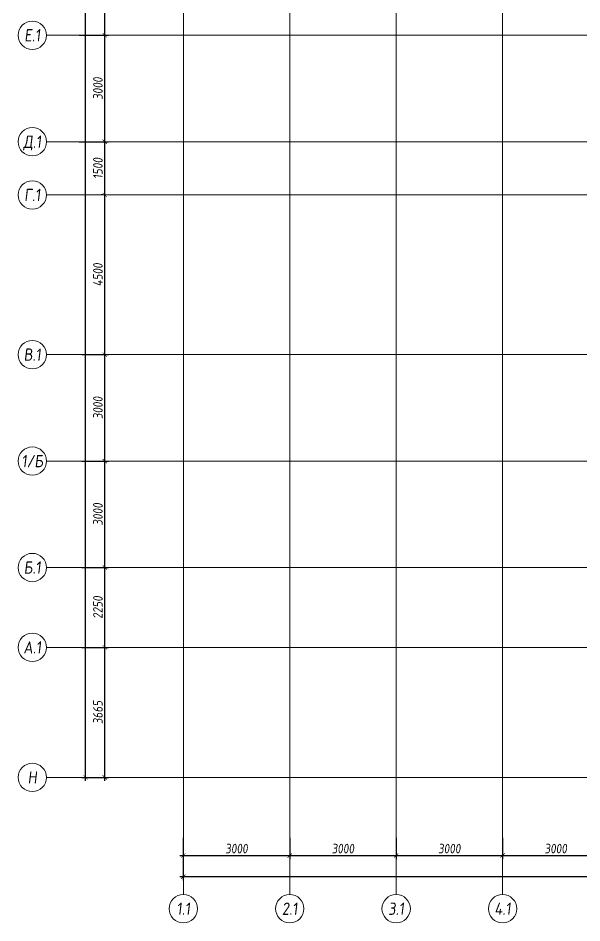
# Model space of a CAD drawing. Header units: millimetres. Extents: x -233751 to 529254, y -907864 to 285890.
# Drawn here: x -87953 to -72059, y -121415 to -95915 of the extents above; entities that cross this region are included whole.
import ezdxf
from ezdxf.enums import TextEntityAlignment as Align

# ---------------------------------------------------------------- set-up
doc = ezdxf.new("R2010")
doc.units = ezdxf.units.MM
doc.linetypes.add('осевая', pattern=[2, 1.25, -0.25, 0.25, -0.25])
doc.layers.get('0').update_dxf_attribs({"lineweight": 30})
doc.layers.get('Defpoints').update_dxf_attribs({"lineweight": 0})
doc.layers.add('КР_Оси', color=7, linetype='Continuous', lineweight=5)
doc.styles.add('ISOCPEUR', font='isocpeur.ttf', dxfattribs={"width": 0.85, "oblique": 7})
doc.dimstyles.new('R_100', dxfattribs={"dimtxt": 270, "dimasz": 120, "dimexe": 100, "dimexo": 100, "dimgap": 60, "dimtad": 1, "dimdec": 0, "dimrnd": 5, "dimzin": 0, "dimdsep": 46, "dimtxsty": 'ISOCPEUR', "dimblk": 'ARCHTICK', "dimcen": 0, "dimdle": 100, "dimclrd": 256, "dimclre": 256, "dimclrt": 256, "dimadec": 0, "dimazin": 0, "dimtfac": 2, "dimtdec": 0, "dimtmove": 0, "dimatfit": 3, "dimfxl": 1, "dimtvp": 3, "dimtfill": 1, "dimtolj": 1, "dimtzin": 0, "dimarcsym": 0})

# ---------------------------------------------------------------- blocks, each defined once
blk = doc.blocks.new('*U2142')
at = {"color": 0, "linetype": 'Continuous', "lineweight": -2}
blk.add_line((-35117, 0), (-35617, 0), dxfattribs=at)
at = {"color": 0, "linetype": 'ByBlock', "lineweight": -2, "ltscale": 10}
blk.add_line((0, 0), (-35117, 0), dxfattribs=at)
at = {"color": 0, "linetype": 'Continuous', "lineweight": -2}
blk.add_circle((-36017, 0), 400, dxfattribs=at)
at = {"color": 0, "linetype": 'Continuous', "lineweight": -2, "style": 'ISOCPEUR', "oblique": 7, "width": 0.856383}
blk.add_text('Н', height=347, dxfattribs=at).set_placement((-36017, 0), align=Align.MIDDLE_CENTER)
blk = doc.blocks.new('*U2143')
at = {"color": 0, "linetype": 'Continuous', "lineweight": -2}
blk.add_line((-35117, 0), (-35617, 0), dxfattribs=at)
at = {"color": 0, "linetype": 'ByBlock', "lineweight": -2, "ltscale": 10}
blk.add_line((0, 0), (-35117, 0), dxfattribs=at)
at = {"color": 0, "linetype": 'Continuous', "lineweight": -2}
blk.add_circle((-36017, 0), 400, dxfattribs=at)
at = {"color": 0, "linetype": 'Continuous', "lineweight": -2, "style": 'ISOCPEUR', "oblique": 7, "width": 0.856383}
blk.add_text('А.1', height=347.4, dxfattribs=at).set_placement((-36017, 0), align=Align.MIDDLE_CENTER)
blk = doc.blocks.new('*U2144')
at = {"color": 0, "linetype": 'Continuous', "lineweight": -2}
blk.add_line((-35117, 0), (-35617, 0), dxfattribs=at)
at = {"color": 0, "linetype": 'ByBlock', "lineweight": -2, "ltscale": 10}
blk.add_line((0, 0), (-35117, 0), dxfattribs=at)
at = {"color": 0, "linetype": 'Continuous', "lineweight": -2}
blk.add_circle((-36017, 0), 400, dxfattribs=at)
at = {"color": 0, "linetype": 'Continuous', "lineweight": -2, "style": 'ISOCPEUR', "oblique": 7, "width": 0.856383}
blk.add_text('Б.1', height=347.4, dxfattribs=at).set_placement((-36017, 0), align=Align.MIDDLE_CENTER)
blk = doc.blocks.new('*U2145')
at = {"color": 0, "linetype": 'Continuous', "lineweight": -2}
blk.add_line((-35117, 0), (-35617, 0), dxfattribs=at)
at = {"color": 0, "linetype": 'ByBlock', "lineweight": -2, "ltscale": 10}
blk.add_line((0, 0), (-35117, 0), dxfattribs=at)
at = {"color": 0, "linetype": 'Continuous', "lineweight": -2}
blk.add_circle((-36017, 0), 400, dxfattribs=at)
at = {"color": 0, "linetype": 'Continuous', "lineweight": -2, "style": 'ISOCPEUR', "oblique": 7, "width": 0.856383}
blk.add_text('1/Б', height=347.4, dxfattribs=at).set_placement((-36017, 0), align=Align.MIDDLE_CENTER)
blk = doc.blocks.new('*U2146')
at = {"color": 0, "linetype": 'Continuous', "lineweight": -2}
blk.add_line((-35117, 0), (-35617, 0), dxfattribs=at)
at = {"color": 0, "linetype": 'ByBlock', "lineweight": -2, "ltscale": 10}
blk.add_line((0, 0), (-35117, 0), dxfattribs=at)
at = {"color": 0, "linetype": 'Continuous', "lineweight": -2}
blk.add_circle((-36017, 0), 400, dxfattribs=at)
at = {"color": 0, "linetype": 'Continuous', "lineweight": -2, "style": 'ISOCPEUR', "oblique": 7, "width": 0.856383}
blk.add_text('В.1', height=347.4, dxfattribs=at).set_placement((-36017, 0), align=Align.MIDDLE_CENTER)
blk = doc.blocks.new('_ArchTick')
at = {"color": 0, "linetype": 'ByBlock', "const_width": 0.15}
blk.add_lwpolyline([(-0.5, -0.5), (0.5, 0.5)], dxfattribs=at)
blk = doc.blocks.new('*D811')
at = {"layer": 'Defpoints', "color": 0, "transparency": 16777216}
for p in [(-86258, -113649), (-85508, -113649), (-86258, -117314)]:
    blk.add_point(p, dxfattribs=at)
at = {"layer": 'КР_Оси', "lineweight": -2, "transparency": 16777216}
for p, q in [((-86158, -113649), (-85408, -113649)), ((-85508, -117414), (-85508, -113549)), ((-86158, -117314), (-85408, -117314))]:
    blk.add_line(p, q, dxfattribs=at)
at = {"layer": 'КР_Оси', "lineweight": -2, "transparency": 16777216, "xscale": 120, "yscale": 120, "zscale": 120}
for p, rotation in [((-85508, -113649), 90), ((-85508, -117314), 270)]:
    blk.add_blockref('_ArchTick', p, dxfattribs=dict(at, rotation=rotation))
at = {"layer": 'КР_Оси', "transparency": 16777216, "insert": (-85703, -115482), "char_height": 270, "attachment_point": 5, "rotation": 90, "style": 'ISOCPEUR', "bg_fill": 3, "box_fill_scale": 1.1, "bg_fill_color": 256, "bg_fill_true_color": 13158600, "bg_fill_transparency": 0}
blk.add_mtext('\\A1;3665', dxfattribs=at)
blk = doc.blocks.new('*D812')
at = {"layer": 'Defpoints', "color": 0, "transparency": 16777216}
for p in [(-86258, -111399), (-85508, -111399), (-86258, -113649)]:
    blk.add_point(p, dxfattribs=at)
at = {"layer": 'КР_Оси', "lineweight": -2, "transparency": 16777216}
for p, q in [((-86158, -111399), (-85408, -111399)), ((-85508, -113749), (-85508, -111299)), ((-86158, -113649), (-85408, -113649))]:
    blk.add_line(p, q, dxfattribs=at)
at = {"layer": 'КР_Оси', "lineweight": -2, "transparency": 16777216, "xscale": 120, "yscale": 120, "zscale": 120}
for p, rotation in [((-85508, -111399), 90), ((-85508, -113649), 270)]:
    blk.add_blockref('_ArchTick', p, dxfattribs=dict(at, rotation=rotation))
at = {"layer": 'КР_Оси', "transparency": 16777216, "insert": (-85703, -112524), "char_height": 270, "attachment_point": 5, "rotation": 90, "style": 'ISOCPEUR', "bg_fill": 3, "box_fill_scale": 1.1, "bg_fill_color": 256, "bg_fill_true_color": 13158600, "bg_fill_transparency": 0}
blk.add_mtext('\\A1;2250', dxfattribs=at)
blk = doc.blocks.new('*D813')
at = {"layer": 'Defpoints', "color": 0, "transparency": 16777216}
for p in [(-86258, -108399), (-85508, -108399), (-86258, -111399)]:
    blk.add_point(p, dxfattribs=at)
at = {"layer": 'КР_Оси', "lineweight": -2, "transparency": 16777216}
for p, q in [((-85508, -111499), (-85508, -108299)), ((-86158, -108399), (-85408, -108399)), ((-86158, -111399), (-85408, -111399))]:
    blk.add_line(p, q, dxfattribs=at)
at = {"layer": 'КР_Оси', "lineweight": -2, "transparency": 16777216, "xscale": 120, "yscale": 120, "zscale": 120}
for p, rotation in [((-85508, -108399), 90), ((-85508, -111399), 270)]:
    blk.add_blockref('_ArchTick', p, dxfattribs=dict(at, rotation=rotation))
at = {"layer": 'КР_Оси', "transparency": 16777216, "insert": (-85703, -109899), "char_height": 270, "attachment_point": 5, "rotation": 90, "style": 'ISOCPEUR', "bg_fill": 3, "box_fill_scale": 1.1, "bg_fill_color": 256, "bg_fill_true_color": 13158600, "bg_fill_transparency": 0}
blk.add_mtext('\\A1;3000', dxfattribs=at)
blk = doc.blocks.new('*D814')
at = {"layer": 'Defpoints', "color": 0, "transparency": 16777216}
for p in [(-86258, -105399), (-85508, -105399), (-86258, -108399)]:
    blk.add_point(p, dxfattribs=at)
at = {"layer": 'КР_Оси', "lineweight": -2, "transparency": 16777216}
for p, q in [((-85508, -108499), (-85508, -105299)), ((-86158, -105399), (-85408, -105399)), ((-86158, -108399), (-85408, -108399))]:
    blk.add_line(p, q, dxfattribs=at)
at = {"layer": 'КР_Оси', "lineweight": -2, "transparency": 16777216, "xscale": 120, "yscale": 120, "zscale": 120}
for p, rotation in [((-85508, -105399), 90), ((-85508, -108399), 270)]:
    blk.add_blockref('_ArchTick', p, dxfattribs=dict(at, rotation=rotation))
at = {"layer": 'КР_Оси', "transparency": 16777216, "insert": (-85703, -106899), "char_height": 270, "attachment_point": 5, "rotation": 90, "style": 'ISOCPEUR', "bg_fill": 3, "box_fill_scale": 1.1, "bg_fill_color": 256, "bg_fill_true_color": 13158600, "bg_fill_transparency": 0}
blk.add_mtext('\\A1;3000', dxfattribs=at)
blk = doc.blocks.new('*U2147')
at = {"color": 0, "linetype": 'Continuous', "lineweight": -2}
blk.add_line((-35117, 0), (-35617, 0), dxfattribs=at)
at = {"color": 0, "linetype": 'ByBlock', "lineweight": -2, "ltscale": 10}
blk.add_line((0, 0), (-35117, 0), dxfattribs=at)
at = {"color": 0, "linetype": 'Continuous', "lineweight": -2}
blk.add_circle((-36017, 0), 400, dxfattribs=at)
at = {"color": 0, "linetype": 'Continuous', "lineweight": -2, "style": 'ISOCPEUR', "oblique": 7, "width": 0.856383}
blk.add_text('Г.1', height=347.4, dxfattribs=at).set_placement((-36017, 0), align=Align.MIDDLE_CENTER)
blk = doc.blocks.new('*U2148')
at = {"color": 0, "linetype": 'Continuous', "lineweight": -2}
blk.add_line((-35117, 0), (-35617, 0), dxfattribs=at)
at = {"color": 0, "linetype": 'ByBlock', "lineweight": -2, "ltscale": 10}
blk.add_line((0, 0), (-35117, 0), dxfattribs=at)
at = {"color": 0, "linetype": 'Continuous', "lineweight": -2}
blk.add_circle((-36017, 0), 400, dxfattribs=at)
at = {"color": 0, "linetype": 'Continuous', "lineweight": -2, "style": 'ISOCPEUR', "oblique": 7, "width": 0.856383}
blk.add_text('Д.1', height=347.4, dxfattribs=at).set_placement((-36017, 0), align=Align.MIDDLE_CENTER)
blk = doc.blocks.new('*U2149')
at = {"color": 0, "linetype": 'Continuous', "lineweight": -2}
blk.add_line((-35117, 0), (-35617, 0), dxfattribs=at)
at = {"color": 0, "linetype": 'ByBlock', "lineweight": -2, "ltscale": 10}
blk.add_line((0, 0), (-35117, 0), dxfattribs=at)
at = {"color": 0, "linetype": 'Continuous', "lineweight": -2}
blk.add_circle((-36017, 0), 400, dxfattribs=at)
at = {"color": 0, "linetype": 'Continuous', "lineweight": -2, "style": 'ISOCPEUR', "oblique": 7, "width": 0.856383}
blk.add_text('Е.1', height=347.4, dxfattribs=at).set_placement((-36017, 0), align=Align.MIDDLE_CENTER)
blk = doc.blocks.new('*U2157')
at = {"color": 0, "linetype": 'ByBlock', "lineweight": -2, "ltscale": 10}
blk.add_line((0, 0), (0, -53278), dxfattribs=at)
at = {"color": 0, "linetype": 'Continuous', "lineweight": -2}
for p, q in [((0, -53278), (0, -54478)), ((0, -54478), (0, -54978))]:
    blk.add_line(p, q, dxfattribs=at)
blk.add_circle((0, -55378), 400, dxfattribs=at)
at = {"color": 0, "linetype": 'Continuous', "lineweight": -2, "style": 'ISOCPEUR', "oblique": 7, "width": 0.856383}
blk.add_text('1.1', height=347.4, dxfattribs=at).set_placement((0, -55378), align=Align.MIDDLE_CENTER)
blk = doc.blocks.new('*U2158')
at = {"color": 0, "linetype": 'ByBlock', "lineweight": -2, "ltscale": 10}
blk.add_line((0, 0), (0, -53278), dxfattribs=at)
at = {"color": 0, "linetype": 'Continuous', "lineweight": -2}
for p, q in [((0, -53278), (0, -54478)), ((0, -54478), (0, -54978))]:
    blk.add_line(p, q, dxfattribs=at)
blk.add_circle((0, -55378), 400, dxfattribs=at)
at = {"color": 0, "linetype": 'Continuous', "lineweight": -2, "style": 'ISOCPEUR', "oblique": 7, "width": 0.856383}
blk.add_text('2.1', height=347.4, dxfattribs=at).set_placement((0, -55378), align=Align.MIDDLE_CENTER)
blk = doc.blocks.new('*U2159')
at = {"color": 0, "linetype": 'ByBlock', "lineweight": -2, "ltscale": 10}
blk.add_line((0, 0), (0, -53278), dxfattribs=at)
at = {"color": 0, "linetype": 'Continuous', "lineweight": -2}
for p, q in [((0, -53278), (0, -54478)), ((0, -54478), (0, -54978))]:
    blk.add_line(p, q, dxfattribs=at)
blk.add_circle((0, -55378), 400, dxfattribs=at)
at = {"color": 0, "linetype": 'Continuous', "lineweight": -2, "style": 'ISOCPEUR', "oblique": 7, "width": 0.856383}
blk.add_text('3.1', height=347.4, dxfattribs=at).set_placement((0, -55378), align=Align.MIDDLE_CENTER)
blk = doc.blocks.new('*U2160')
at = {"color": 0, "linetype": 'ByBlock', "lineweight": -2, "ltscale": 10}
blk.add_line((0, 0), (0, -53278), dxfattribs=at)
at = {"color": 0, "linetype": 'Continuous', "lineweight": -2}
for p, q in [((0, -53278), (0, -54478)), ((0, -54478), (0, -54978))]:
    blk.add_line(p, q, dxfattribs=at)
blk.add_circle((0, -55378), 400, dxfattribs=at)
at = {"color": 0, "linetype": 'Continuous', "lineweight": -2, "style": 'ISOCPEUR', "oblique": 7, "width": 0.856383}
blk.add_text('4.1', height=347.4, dxfattribs=at).set_placement((0, -55378), align=Align.MIDDLE_CENTER)
blk = doc.blocks.new('*D815')
at = {"layer": 'Defpoints', "color": 0, "transparency": 16777216}
for p in [(-85508, -100899), (-85476, -100899), (-86258, -105399)]:
    blk.add_point(p, dxfattribs=at)
at = {"layer": 'КР_Оси', "lineweight": -2, "transparency": 16777216}
for p, q in [((-85576, -100899), (-85608, -100899)), ((-85508, -105499), (-85508, -100799)), ((-86158, -105399), (-85408, -105399))]:
    blk.add_line(p, q, dxfattribs=at)
at = {"layer": 'КР_Оси', "lineweight": -2, "transparency": 16777216, "xscale": 120, "yscale": 120, "zscale": 120}
for p, rotation in [((-85508, -100899), 90), ((-85508, -105399), 270)]:
    blk.add_blockref('_ArchTick', p, dxfattribs=dict(at, rotation=rotation))
at = {"layer": 'КР_Оси', "transparency": 16777216, "insert": (-85703, -103149), "char_height": 270, "attachment_point": 5, "rotation": 90, "style": 'ISOCPEUR', "bg_fill": 3, "box_fill_scale": 1.1, "bg_fill_color": 256, "bg_fill_true_color": 13158600, "bg_fill_transparency": 0}
blk.add_mtext('\\A1;4500', dxfattribs=at)
blk = doc.blocks.new('*D816')
at = {"layer": 'Defpoints', "color": 0, "transparency": 16777216}
for p in [(-86328, -99399), (-85508, -99399), (-85476, -100899)]:
    blk.add_point(p, dxfattribs=at)
at = {"layer": 'КР_Оси', "lineweight": -2, "transparency": 16777216}
for p, q in [((-86228, -99399), (-85408, -99399)), ((-85508, -100999), (-85508, -99299)), ((-85576, -100899), (-85608, -100899))]:
    blk.add_line(p, q, dxfattribs=at)
at = {"layer": 'КР_Оси', "lineweight": -2, "transparency": 16777216, "xscale": 120, "yscale": 120, "zscale": 120}
for p, rotation in [((-85508, -99399), 90), ((-85508, -100899), 270)]:
    blk.add_blockref('_ArchTick', p, dxfattribs=dict(at, rotation=rotation))
at = {"layer": 'КР_Оси', "transparency": 16777216, "insert": (-85703, -100149), "char_height": 270, "attachment_point": 5, "rotation": 90, "style": 'ISOCPEUR', "bg_fill": 3, "box_fill_scale": 1.1, "bg_fill_color": 256, "bg_fill_true_color": 13158600, "bg_fill_transparency": 0}
blk.add_mtext('\\A1;1500', dxfattribs=at)
blk = doc.blocks.new('*D817')
at = {"layer": 'Defpoints', "color": 0, "transparency": 16777216}
for p in [(-86328, -96399), (-85508, -96399), (-86328, -99399)]:
    blk.add_point(p, dxfattribs=at)
at = {"layer": 'КР_Оси', "lineweight": -2, "transparency": 16777216}
for p, q in [((-85508, -99499), (-85508, -96299)), ((-86228, -96399), (-85408, -96399)), ((-86228, -99399), (-85408, -99399))]:
    blk.add_line(p, q, dxfattribs=at)
at = {"layer": 'КР_Оси', "lineweight": -2, "transparency": 16777216, "xscale": 120, "yscale": 120, "zscale": 120}
for p, rotation in [((-85508, -96399), 90), ((-85508, -99399), 270)]:
    blk.add_blockref('_ArchTick', p, dxfattribs=dict(at, rotation=rotation))
at = {"layer": 'КР_Оси', "transparency": 16777216, "insert": (-85703, -97899), "char_height": 270, "attachment_point": 5, "rotation": 90, "style": 'ISOCPEUR', "bg_fill": 3, "box_fill_scale": 1.1, "bg_fill_color": 256, "bg_fill_true_color": 13158600, "bg_fill_transparency": 0}
blk.add_mtext('\\A1;3000', dxfattribs=at)
blk = doc.blocks.new('*D818')
at = {"layer": 'Defpoints', "color": 0, "transparency": 16777216}
for p in [(-86328, -93399), (-85508, -93399), (-86328, -96399)]:
    blk.add_point(p, dxfattribs=at)
at = {"layer": 'КР_Оси', "lineweight": -2, "transparency": 16777216}
for p, q in [((-85508, -96499), (-85508, -93299)), ((-86228, -93399), (-85408, -93399)), ((-86228, -96399), (-85408, -96399))]:
    blk.add_line(p, q, dxfattribs=at)
at = {"layer": 'КР_Оси', "lineweight": -2, "transparency": 16777216, "xscale": 120, "yscale": 120, "zscale": 120}
for p, rotation in [((-85508, -93399), 90), ((-85508, -96399), 270)]:
    blk.add_blockref('_ArchTick', p, dxfattribs=dict(at, rotation=rotation))
at = {"layer": 'КР_Оси', "transparency": 16777216, "insert": (-85703, -94899), "char_height": 270, "attachment_point": 5, "rotation": 90, "style": 'ISOCPEUR', "bg_fill": 3, "box_fill_scale": 1.1, "bg_fill_color": 256, "bg_fill_true_color": 13158600, "bg_fill_transparency": 0}
blk.add_mtext('\\A1;3000', dxfattribs=at)
blk = doc.blocks.new('*D825')
at = {"layer": 'Defpoints', "color": 0, "transparency": 16777216}
for p in [(-86052, -69399), (-85508, -69399), (-86258, -117314)]:
    blk.add_point(p, dxfattribs=at)
at = {"layer": 'КР_Оси', "lineweight": -2, "transparency": 16777216}
for p, q in [((-86052, -117414), (-86052, -69299)), ((-85608, -69399), (-86152, -69399)), ((-86158, -117314), (-85952, -117314))]:
    blk.add_line(p, q, dxfattribs=at)
at = {"layer": 'КР_Оси', "lineweight": -2, "transparency": 16777216, "xscale": 120, "yscale": 120, "zscale": 120}
for p, rotation in [((-86052, -69399), 90), ((-86052, -117314), 270)]:
    blk.add_blockref('_ArchTick', p, dxfattribs=dict(at, rotation=rotation))
at = {"layer": 'КР_Оси', "transparency": 16777216, "insert": (-86247, -93357), "char_height": 270, "attachment_point": 5, "rotation": 90, "style": 'ISOCPEUR', "bg_fill": 3, "box_fill_scale": 1.1, "bg_fill_color": 256, "bg_fill_true_color": 13158600, "bg_fill_transparency": 0}
blk.add_mtext('\\A1;47915', dxfattribs=at)
blk = doc.blocks.new('*D832')
at = {"layer": 'Defpoints', "color": 0, "transparency": 16777216}
for p in [(-83295, -118915), (-80295, -118915), (-80295, -119515)]:
    blk.add_point(p, dxfattribs=at)
at = {"layer": 'КР_Оси', "lineweight": -2, "transparency": 16777216}
for p, q in [((-83295, -119015), (-83295, -119615)), ((-80295, -119015), (-80295, -119615)), ((-83395, -119515), (-80195, -119515))]:
    blk.add_line(p, q, dxfattribs=at)
at = {"layer": 'КР_Оси', "lineweight": -2, "transparency": 16777216, "xscale": 120, "yscale": 120, "zscale": 120, "rotation": 180}
blk.add_blockref('_ArchTick', (-83295, -119515), dxfattribs=at)
at = {"layer": 'КР_Оси', "lineweight": -2, "transparency": 16777216, "xscale": 120, "yscale": 120, "zscale": 120}
blk.add_blockref('_ArchTick', (-80295, -119515), dxfattribs=at)
at = {"layer": 'КР_Оси', "transparency": 16777216, "insert": (-81795, -119320), "char_height": 270, "attachment_point": 5, "style": 'ISOCPEUR', "bg_fill": 3, "box_fill_scale": 1.1, "bg_fill_color": 256, "bg_fill_true_color": 13158600, "bg_fill_transparency": 0}
blk.add_mtext('\\A1;3000', dxfattribs=at)
blk = doc.blocks.new('*D833')
at = {"layer": 'Defpoints', "color": 0, "transparency": 16777216}
for p in [(-80295, -118915), (-77295, -118915), (-77295, -119515)]:
    blk.add_point(p, dxfattribs=at)
at = {"layer": 'КР_Оси', "lineweight": -2, "transparency": 16777216}
for p, q in [((-80295, -119015), (-80295, -119615)), ((-77295, -119015), (-77295, -119615)), ((-80395, -119515), (-77195, -119515))]:
    blk.add_line(p, q, dxfattribs=at)
at = {"layer": 'КР_Оси', "lineweight": -2, "transparency": 16777216, "xscale": 120, "yscale": 120, "zscale": 120, "rotation": 180}
blk.add_blockref('_ArchTick', (-80295, -119515), dxfattribs=at)
at = {"layer": 'КР_Оси', "lineweight": -2, "transparency": 16777216, "xscale": 120, "yscale": 120, "zscale": 120}
blk.add_blockref('_ArchTick', (-77295, -119515), dxfattribs=at)
at = {"layer": 'КР_Оси', "transparency": 16777216, "insert": (-78795, -119320), "char_height": 270, "attachment_point": 5, "style": 'ISOCPEUR', "bg_fill": 3, "box_fill_scale": 1.1, "bg_fill_color": 256, "bg_fill_true_color": 13158600, "bg_fill_transparency": 0}
blk.add_mtext('\\A1;3000', dxfattribs=at)
blk = doc.blocks.new('*D834')
at = {"layer": 'Defpoints', "color": 0, "transparency": 16777216}
for p in [(-77295, -118915), (-74295, -118915), (-74295, -119515)]:
    blk.add_point(p, dxfattribs=at)
at = {"layer": 'КР_Оси', "lineweight": -2, "transparency": 16777216}
for p, q in [((-77295, -119015), (-77295, -119615)), ((-74295, -119015), (-74295, -119615)), ((-77395, -119515), (-74195, -119515))]:
    blk.add_line(p, q, dxfattribs=at)
at = {"layer": 'КР_Оси', "lineweight": -2, "transparency": 16777216, "xscale": 120, "yscale": 120, "zscale": 120, "rotation": 180}
blk.add_blockref('_ArchTick', (-77295, -119515), dxfattribs=at)
at = {"layer": 'КР_Оси', "lineweight": -2, "transparency": 16777216, "xscale": 120, "yscale": 120, "zscale": 120}
blk.add_blockref('_ArchTick', (-74295, -119515), dxfattribs=at)
at = {"layer": 'КР_Оси', "transparency": 16777216, "insert": (-75795, -119320), "char_height": 270, "attachment_point": 5, "style": 'ISOCPEUR', "bg_fill": 3, "box_fill_scale": 1.1, "bg_fill_color": 256, "bg_fill_true_color": 13158600, "bg_fill_transparency": 0}
blk.add_mtext('\\A1;3000', dxfattribs=at)
blk = doc.blocks.new('*D835')
at = {"layer": 'Defpoints', "color": 0, "transparency": 16777216}
for p in [(-74295, -118915), (-71295, -118915), (-71295, -119515)]:
    blk.add_point(p, dxfattribs=at)
at = {"layer": 'КР_Оси', "lineweight": -2, "transparency": 16777216}
for p, q in [((-74295, -119015), (-74295, -119615)), ((-71295, -119015), (-71295, -119615)), ((-74395, -119515), (-71195, -119515))]:
    blk.add_line(p, q, dxfattribs=at)
at = {"layer": 'КР_Оси', "lineweight": -2, "transparency": 16777216, "xscale": 120, "yscale": 120, "zscale": 120, "rotation": 180}
blk.add_blockref('_ArchTick', (-74295, -119515), dxfattribs=at)
at = {"layer": 'КР_Оси', "lineweight": -2, "transparency": 16777216, "xscale": 120, "yscale": 120, "zscale": 120}
blk.add_blockref('_ArchTick', (-71295, -119515), dxfattribs=at)
at = {"layer": 'КР_Оси', "transparency": 16777216, "insert": (-72795, -119320), "char_height": 270, "attachment_point": 5, "style": 'ISOCPEUR', "bg_fill": 3, "box_fill_scale": 1.1, "bg_fill_color": 256, "bg_fill_true_color": 13158600, "bg_fill_transparency": 0}
blk.add_mtext('\\A1;3000', dxfattribs=at)
blk = doc.blocks.new('*D845')
at = {"layer": 'Defpoints', "color": 0, "transparency": 16777216}
for p in [(-83295, -119515), (-53295, -119515), (-83295, -120115)]:
    blk.add_point(p, dxfattribs=at)
at = {"layer": 'КР_Оси', "lineweight": -2, "transparency": 16777216}
for p, q in [((-83295, -119615), (-83295, -120215)), ((-53295, -119615), (-53295, -120215)), ((-53195, -120115), (-83395, -120115))]:
    blk.add_line(p, q, dxfattribs=at)
at = {"layer": 'КР_Оси', "lineweight": -2, "transparency": 16777216, "xscale": 120, "yscale": 120, "zscale": 120, "rotation": 180}
blk.add_blockref('_ArchTick', (-83295, -120115), dxfattribs=at)
at = {"layer": 'КР_Оси', "lineweight": -2, "transparency": 16777216, "xscale": 120, "yscale": 120, "zscale": 120}
blk.add_blockref('_ArchTick', (-53295, -120115), dxfattribs=at)
at = {"layer": 'КР_Оси', "transparency": 16777216, "insert": (-68295, -119920), "char_height": 270, "attachment_point": 5, "style": 'ISOCPEUR', "bg_fill": 3, "box_fill_scale": 1.1, "bg_fill_color": 256, "bg_fill_true_color": 13158600, "bg_fill_transparency": 0}
blk.add_mtext('\\A1;30000', dxfattribs=at)

msp = doc.modelspace()

# ---------------------------------------------------------------- block references
at = {"layer": 'КР_Оси', "linetype": 'осевая'}
for name, p in [('*U2157', (-83294.5, -65636.9)), ('*U2158', (-80294.5, -65636.9)), ('*U2159', (-77294.5, -65636.9)), ('*U2160', (-74294.5, -65636.9)), ('*U2149', (-51535.7, -96399.3)), ('*U2148', (-51535.7, -99399.3)), ('*U2147', (-51535.7, -100899.3)), ('*U2146', (-51535.7, -105399.3)), ('*U2145', (-51535.7, -108399.3)), ('*U2144', (-51535.7, -111399.3)), ('*U2143', (-51535.7, -113649.3)), ('*U2142', (-51535.7, -117314.3))]:
    msp.add_blockref(name, p, dxfattribs=at)

# ---------------------------------------------------------------- next in the draw order: dimensions: what is measured, and where the dimension line sits
at = {"layer": 'КР_Оси'}
dim = msp.add_linear_dim(base=(-85508.4, -113649.3), p1=(-86258.4, -117314.3), p2=(-86258.4, -113649.3), angle=90, dimstyle='R_100', override={"dimpost": '\\X'}, dxfattribs=at)
dim.commit()
dim.dimension.update_dxf_attribs({"geometry": '*D811', "text_midpoint": (-85703.4, -115481.8)})
dim = msp.add_linear_dim(base=(-80294.5, -119514.6), p1=(-83294.5, -118914.6), p2=(-80294.5, -118914.6), dimstyle='R_100', override={"dimpost": '\\X'}, dxfattribs=at)
dim.commit()
dim.dimension.update_dxf_attribs({"geometry": '*D832', "text_midpoint": (-81794.5, -119319.6)})

# ---------------------------------------------------------------- next in the draw order: dimensions: what is measured, and where the dimension line sits
dim = msp.add_linear_dim(base=(-85508.4, -111399.3), p1=(-86258.4, -113649.3), p2=(-86258.4, -111399.3), angle=90, dimstyle='R_100', override={"dimpost": '\\X'}, dxfattribs=at)
dim.commit()
dim.dimension.update_dxf_attribs({"geometry": '*D812', "text_midpoint": (-85703.4, -112524.3)})
dim = msp.add_linear_dim(base=(-77294.5, -119514.6), p1=(-80294.5, -118914.6), p2=(-77294.5, -118914.6), dimstyle='R_100', override={"dimpost": '\\X', "dimtmove": 1}, dxfattribs=at)
dim.commit()
dim.dimension.update_dxf_attribs({"geometry": '*D833', "text_midpoint": (-78794.5, -119319.6)})

# ---------------------------------------------------------------- next in the draw order: dimensions: what is measured, and where the dimension line sits
dim = msp.add_linear_dim(base=(-85508.4, -108399.3), p1=(-86258.4, -111399.3), p2=(-86258.4, -108399.3), angle=90, dimstyle='R_100', override={"dimpost": '\\X'}, dxfattribs=at)
dim.commit()
dim.dimension.update_dxf_attribs({"geometry": '*D813', "text_midpoint": (-85703.4, -109899.3)})
dim = msp.add_linear_dim(base=(-74294.5, -119514.6), p1=(-77294.5, -118914.6), p2=(-74294.5, -118914.6), dimstyle='R_100', override={"dimpost": '\\X', "dimtmove": 1}, dxfattribs=at)
dim.commit()
dim.dimension.update_dxf_attribs({"geometry": '*D834', "text_midpoint": (-75794.5, -119319.6)})

# ---------------------------------------------------------------- next in the draw order: dimensions: what is measured, and where the dimension line sits
dim = msp.add_linear_dim(base=(-85508.4, -105399.3), p1=(-86258.4, -108399.3), p2=(-86258.4, -105399.3), angle=90, dimstyle='R_100', override={"dimpost": '\\X'}, dxfattribs=at)
dim.commit()
dim.dimension.update_dxf_attribs({"geometry": '*D814', "text_midpoint": (-85703.4, -106899.3)})
dim = msp.add_linear_dim(base=(-71294.5, -119514.6), p1=(-74294.5, -118914.6), p2=(-71294.5, -118914.6), dimstyle='R_100', override={"dimpost": '\\X', "dimtmove": 1}, dxfattribs=at)
dim.commit()
dim.dimension.update_dxf_attribs({"geometry": '*D835', "text_midpoint": (-72794.5, -119319.6)})

# ---------------------------------------------------------------- next in the draw order: dimensions: what is measured, and where the dimension line sits
dim = msp.add_linear_dim(base=(-85508.4, -100899.3), p1=(-86258.4, -105399.3), p2=(-85476.4, -100899.3), angle=90, dimstyle='R_100', override={"dimpost": '\\X'}, dxfattribs=at)
dim.commit()
dim.dimension.update_dxf_attribs({"geometry": '*D815', "text_midpoint": (-85703.4, -103149.3)})
dim = msp.add_linear_dim(base=(-83294.5, -120114.6), p1=(-53294.5, -119514.6), p2=(-83294.5, -119514.6), dimstyle='R_100', override={"dimpost": '\\X'}, dxfattribs=at)
dim.commit()
dim.dimension.update_dxf_attribs({"geometry": '*D845', "text_midpoint": (-68294.5, -119919.6)})

# ---------------------------------------------------------------- next in the draw order: dimensions: what is measured, and where the dimension line sits
dim = msp.add_linear_dim(base=(-85508.4, -99399.3), p1=(-85476.4, -100899.3), p2=(-86327.8, -99399.3), angle=90, dimstyle='R_100', override={"dimpost": '\\X'}, dxfattribs=at)
dim.commit()
dim.dimension.update_dxf_attribs({"geometry": '*D816', "text_midpoint": (-85703.4, -100149.3)})

# ---------------------------------------------------------------- next in the draw order: dimensions: what is measured, and where the dimension line sits
dim = msp.add_linear_dim(base=(-85508.4, -96399.3), p1=(-86327.8, -99399.3), p2=(-86327.8, -96399.3), angle=90, dimstyle='R_100', override={"dimpost": '\\X'}, dxfattribs=at)
dim.commit()
dim.dimension.update_dxf_attribs({"geometry": '*D817', "text_midpoint": (-85703.4, -97899.3)})

# ---------------------------------------------------------------- next in the draw order: dimensions: what is measured, and where the dimension line sits
dim = msp.add_linear_dim(base=(-85508.4, -93399.3), p1=(-86327.8, -96399.3), p2=(-86327.8, -93399.3), angle=90, dimstyle='R_100', override={"dimpost": '\\X'}, dxfattribs=at)
dim.commit()
dim.dimension.update_dxf_attribs({"geometry": '*D818', "text_midpoint": (-85703.4, -94899.3)})

# ---------------------------------------------------------------- next in the draw order: dimensions: what is measured, and where the dimension line sits
dim = msp.add_linear_dim(base=(-86051.8, -69399.3), p1=(-86258.4, -117314.3), p2=(-85508.4, -69399.3), angle=90, dimstyle='R_100', override={"dimpost": '\\X'}, dxfattribs=at)
dim.commit()
dim.dimension.update_dxf_attribs({"geometry": '*D825', "text_midpoint": (-86246.8, -93356.8)})

doc.saveas('drawing.dxf')
